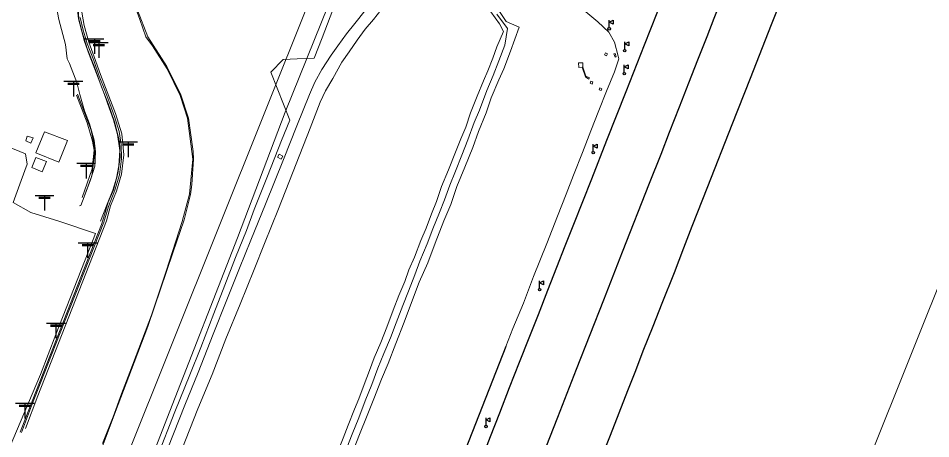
# Model space of a CAD drawing. Header units: metres. Extents: x 625987 to 635197, y 3048449 to 3066446.
# Drawn here: x 633721.4 to 634091.6, y 3064115.7 to 3064286.4 of the extents above; entities that cross this region are included whole.
import ezdxf

# ---------------------------------------------------------------- set-up
doc = ezdxf.new("R2010")
doc.units = ezdxf.units.M
for name, color, linetype in [('APRON', 210, 'Continuous'), ('BOARD', 7, 'Continuous'), ('BUILDING', 10, 'Continuous'), ('Drain', 5, 'Continuous'), ('FENCE', 35, 'Continuous'), ('PERIMETER_ROAD', 4, 'Continuous'), ('PIPELINE', 220, 'Continuous'), ('ROAD', 4, 'Continuous'), ('RUNWAY CENTER', 250, 'Continuous'), ('RUNWAY_EDGE', 6, 'Continuous'), ('SHOULDER', 140, 'Continuous'), ('SLAB', 251, 'Continuous'), ('TAXIWAY', 140, 'Continuous'), ('Triangle', 11, 'Continuous'), ('Water Tank', 5, 'Continuous')]:
    doc.layers.add(name, color=color, linetype=linetype)
doc.layers.add('C-CLER-AERO', color=253, linetype='Continuous', lineweight=5)
doc.layers.add('Gate', color=240, linetype='Continuous', lineweight=15)
doc.styles.add('ADPI R', font='swiss.ttf')
doc.linetypes.add('OLS', pattern='A,4,-2,4,-2,["OLS",ADPI R,S=1.2,R=0,X=-1.7,Y=-0.5],-2,4,-2,4,-2', length=26)

# ---------------------------------------------------------------- blocks, each defined once
blk = doc.blocks.new('testla$0$ElectricPole')
for p, q in [((-3.82, 6.18), (3.82, 6.18)), ((-2.29, 5.43), (2.29, 5.43)), ((-2.29, 4.99), (2.29, 4.99)), ((0, 6.18), (0, 0))]:
    blk.add_line(p, q)
blk = doc.blocks.new('gc019')
for p, q in [((0, 0.5), (0, 3.5)), ((0, 2.7), (1.6, 3.5)), ((1.6, 1.9), (0, 2.7)), ((1.6, 3.5), (1.6, 1.9))]:
    blk.add_line(p, q)
blk.add_circle((0, 0), 0.5)

msp = doc.modelspace()

# ---------------------------------------------------------------- linework, layer by layer
at = {"layer": 'APRON', "color": 7, "lineweight": 18}
msp.add_polyline3d([(633719.35, 3064211.56, 1298.22), (633726.41, 3064207.55, 1298.09), (633737.82, 3064203.98, 1298.24), (633752.73, 3064198.94, 1298.63), (633736.61, 3064157.98, 1298.44), (633730.42, 3064141.75, 1298.46), (633717.64, 3064111.67, 1298.24)], dxfattribs=at)
at = {"layer": 'BOARD', "color": 7, "lineweight": 18}
for points in [[(633951.63, 3064262.85, 1323.35), (633951.47, 3064262.56, 1323.34), (633950.1, 3064266.53, 1323.27), (633950.44, 3064266.55, 1323.27)], [(633950.44, 3064266.55, 1323.27), (633951.63, 3064262.85, 1323.35)]]:
    msp.add_polyline3d(points, dxfattribs=at)
at = {"layer": 'BUILDING', "color": 7, "lineweight": 18}
for points in [[(633726.9, 3064225.77, 1300.62), (633731.12, 3064224.08, 1300.54), (633732.82, 3064228.25, 1300.63), (633728.52, 3064229.88, 1300.73)], [(633827.19, 3064231.25, 1318.94), (633828.64, 3064230.45, 1319.08), (633828.07, 3064229.24, 1319.06), (633826.51, 3064230.05, 1318.93)]]:
    msp.add_polyline3d(points, close=True, dxfattribs=at)
at = {"layer": 'C-CLER-AERO', "linetype": 'OLS', "ltscale": 20}
for p, q in [((633431.96, 3063274.68), (634700.23, 3066445.9)), ((634960.21, 3066341.93), (633692.48, 3063172.05))]:
    msp.add_line(p, q, dxfattribs=at)
at = {"layer": 'Drain', "color": 7, "lineweight": 18}
for points in [[(633769.69, 3064352.92, 1307.07), (633770.79, 3064339.91, 1308.32), (633770.22, 3064334.94, 1309.04), (633769.1, 3064322.9, 1309.18), (633767.79, 3064311.38, 1309.25), (633768.6, 3064293.66, 1309.34), (633769.73, 3064289.68, 1309.34), (633773.98, 3064278.8, 1309.4), (633781.64, 3064266.86, 1309.47), (633787.31, 3064255.35, 1309.46), (633790.48, 3064245.78, 1309.51), (633792.37, 3064232.26, 1309.63), (633792.45, 3064229.16, 1309.63), (633791.79, 3064218.86, 1309.73), (633791.23, 3064214.86, 1309.73), (633788.6, 3064204.54, 1309.72), (633784.06, 3064191.21, 1309.82), (633779.13, 3064176.45, 1309.93), (633773.99, 3064161.22, 1310.06), (633768.45, 3064146.64, 1310.32), (633761.88, 3064129.63, 1310.2), (633754.58, 3064110.05, 1310.3)], [(633770.04, 3064344.87, 1307.95), (633769.61, 3064330.91, 1309.42), (633768.04, 3064317.13, 1309.52), (633767.19, 3064304.05, 1309.59), (633767.81, 3064293.71, 1309.66), (633770.62, 3064285.84, 1309.66), (633773.18, 3064278.85, 1309.71), (633775.86, 3064275.18, 1309.74), (633781.76, 3064265.86, 1309.84), (633787.1, 3064255.04, 1309.8), (633790.08, 3064245.84, 1309.85), (633792.15, 3064229.16, 1309.91), (633790.85, 3064214.92, 1310), (633787.9, 3064203.84, 1310.04), (633781.36, 3064183.66, 1310.11), (633775.39, 3064165.83, 1310.23), (633766.62, 3064142.74, 1310.41), (633763.22, 3064133.92, 1310.41), (633759.81, 3064124.56, 1310.47), (633755.51, 3064113.69, 1310.51)], [(633745.47, 3064292.69, 1303.01), (633745.98, 3064286.18, 1302.69), (633747.28, 3064280.77, 1302.41), (633749.31, 3064274.12, 1302.01), (633752.14, 3064266.88, 1301.62), (633755.15, 3064258.61, 1301.15), (633757.79, 3064251.82, 1300.79), (633760.37, 3064244.37, 1300.36), (633762.4, 3064236.39, 1300.02), (633762.72, 3064229.96, 1299.72), (633761.79, 3064223.41, 1299.43), (633760, 3064216.76, 1299.12), (633757.83, 3064211.67, 1298.74), (633756.4, 3064206.52, 1298.49), (633755.12, 3064202.69, 1298.41), (633755.12, 3064202.69, 1298.41), (633755.12, 3064202.69, 1298.41), (633727.23, 3064131.63, 1298.41), (633727.23, 3064131.63, 1298.41), (633722.19, 3064118.35, 1298.05)], [(633746.8, 3064291.16, 1302.96), (633748.07, 3064283.41, 1302.52), (633750.04, 3064276.68, 1302.13), (633752.16, 3064270.79, 1301.85), (633754.69, 3064263.52, 1301.4), (633757.42, 3064256.57, 1300.99), (633760.82, 3064247.76, 1300.52), (633763.44, 3064239.52, 1300.19), (633764.17, 3064230.95, 1299.8), (633763.27, 3064223.12, 1299.51), (633761.22, 3064216.19, 1299.1), (633758.82, 3064210.19, 1298.67), (633757.19, 3064204.21, 1298.43), (633729.3, 3064133.14, 1298.43), (633729.3, 3064133.14, 1298.43), (633729.3, 3064133.14, 1298.43), (633729.3, 3064133.14, 1298.43), (633724.26, 3064119.86, 1298.07)], [(633856.66, 3064109.4, 1320.38), (633859.81, 3064117.34, 1320.53), (633862.97, 3064125.16, 1320.61), (633865.64, 3064131.93, 1320.7), (633868.77, 3064139.89, 1320.79), (633871.43, 3064146.21, 1320.87), (633874.55, 3064154.39, 1321), (633877.89, 3064162.99, 1321.13), (633880.95, 3064170.96, 1321.22), (633884.07, 3064179.31, 1321.34), (633887.52, 3064187.07, 1321.44), (633890.54, 3064195.04, 1321.54), (633894.07, 3064204.14, 1321.69), (633896.84, 3064210.82, 1321.78), (633899.35, 3064218.09, 1321.8), (633902.58, 3064225.99, 1321.96), (633905.74, 3064233.86, 1322.06), (633908.09, 3064240.45, 1322.14), (633911.17, 3064248.03, 1322.24), (633913.28, 3064254.1, 1322.32), (633916.34, 3064261.43, 1322.42), (633918.38, 3064265.91, 1322.48), (633921.02, 3064273.05, 1322.5), (633924.58, 3064282.8, 1322.63), (633919.3, 3064285.14, 1322.64), (633916.56, 3064289.14, 1322.76)], [(633747.65, 3064281.51, 1302.09), (633746.49, 3064286.73, 1302.36)], [(633851.06, 3064110.46, 1320.4), (633853.18, 3064115.87, 1320.42), (633855.21, 3064121.13, 1320.55), (633857.71, 3064127.65, 1320.66), (633859.47, 3064131.91, 1320.71), (633861.66, 3064137.66, 1320.8), (633863.88, 3064143.44, 1320.84), (633865.73, 3064148.46, 1320.94), (633868.42, 3064154.78, 1321.03), (633870.85, 3064161.01, 1321.11), (633873.46, 3064167.82, 1321.23), (633875.72, 3064173.89, 1321.31), (633878.17, 3064179.48, 1321.39), (633879.86, 3064184.19, 1321.4), (633882.13, 3064189.39, 1321.52), (633884.72, 3064196.13, 1321.56), (633886.82, 3064201.19, 1321.62), (633888.98, 3064207.03, 1321.75), (633891, 3064212.01, 1321.82), (633893.11, 3064218.07, 1321.93), (633895.87, 3064224.79, 1321.98), (633898.72, 3064232.01, 1322.03), (633900.9, 3064237.46, 1322.15), (633902.94, 3064242.23, 1322.22), (633904.84, 3064248.03, 1322.29), (633907.51, 3064254.83, 1322.37), (633910.05, 3064260.93, 1322.45), (633911.83, 3064265.08, 1322.44), (633913.83, 3064270.22, 1322.51), (633915.55, 3064274.79, 1322.59), (633918.21, 3064281, 1322.64), (633916.61, 3064284.15, 1322.73), (633913.12, 3064288.97, 1322.8)], [(633915.47, 3064288.1, 1322.47), (633919.78, 3064282.28, 1322.32), (633918.7, 3064275.48, 1322.1), (633916.28, 3064269.16, 1322.03), (633914.06, 3064263.19, 1321.96), (633911.43, 3064257.01, 1321.9), (633908.52, 3064249.09, 1321.81), (633906.31, 3064244.06, 1321.76), (633903.72, 3064237.02, 1321.68), (633901.26, 3064230.86, 1321.57), (633898.72, 3064224.3, 1321.5), (633896.5, 3064218.6, 1321.35), (633894.22, 3064212.63, 1321.29), (633892.28, 3064207.48, 1321.24), (633889.55, 3064200.89, 1321.1), (633887.22, 3064194.83, 1321.02), (633884.33, 3064187.71, 1320.95), (633882.18, 3064182.16, 1320.9), (633879.68, 3064175.63, 1320.79), (633877.4, 3064169.73, 1320.73), (633874.61, 3064162.73, 1320.66), (633872.35, 3064156.67, 1320.77), (633869.66, 3064150.3, 1320.5), (633867.3, 3064144.36, 1320.37), (633864.83, 3064137.71, 1320.3), (633862.16, 3064131.02, 1320.18), (633859.59, 3064124.14, 1320.12), (633856.89, 3064117.57, 1319.98), (633854.68, 3064111.98, 1319.93)], [(633747.65, 3064281.51, 1302.09), (633749.3, 3064276.19, 1301.78), (633751.99, 3064269.27, 1301.38), (633754.23, 3064262.93, 1301.02), (633756.47, 3064257.21, 1300.71), (633758.51, 3064251.75, 1300.42), (633760.42, 3064246.47, 1300.12), (633762.33, 3064240.45, 1299.83), (633763.14, 3064235.2, 1299.59), (633763.27, 3064229.31, 1299.33), (633762.43, 3064222.77, 1299.07), (633760.57, 3064216.57, 1298.75), (633757.97, 3064210.02, 1298.28), (633756.07, 3064203.57, 1298.01), (633738.42, 3064158.71, 1297.91)], [(633745.04, 3064255.12, 1300.81), (633749.31, 3064243.9, 1300.22), (633751.5, 3064236.46, 1299.75), (633752.17, 3064232.8, 1299.52), (633751.34, 3064225.24, 1299.07), (633747.35, 3064213.62, 1298.27)], [(633745.4, 3064255.59, 1301.19), (633750.97, 3064241, 1300.36), (633752.56, 3064232.92, 1299.87), (633751.15, 3064222.41, 1299.24), (633747.83, 3064213.24, 1298.67)], [(633738.42, 3064158.71, 1297.91), (633738.42, 3064158.71, 1297.91), (633733.34, 3064145.93, 1297.9), (633726.7, 3064128.98, 1297.71), (633726.7, 3064128.98, 1297.71), (633722.7, 3064118.17, 1297.68)]]:
    msp.add_polyline3d(points, dxfattribs=at)
at = {"layer": 'FENCE', "color": 7, "lineweight": 18}
for points in [[(633849.01, 3064289.79, 1319.32), (633844.65, 3064278.45, 1319.26), (633841.42, 3064270.19, 1318.95), (633834.45, 3064269.86, 1318.59), (633828.78, 3064269.59, 1318.1)], [(633823.79, 3064264.48, 1318.11), (633831.54, 3064245, 1318.69), (633828.21, 3064236.7, 1318.84), (633822.49, 3064222.25, 1318.78), (633817.09, 3064208.69, 1318.63), (633813.93, 3064200.24, 1318.47), (633809.45, 3064189.21, 1318.6), (633805.18, 3064177.97, 1318.32), (633800.75, 3064166.59, 1318.32), (633795.39, 3064152.75, 1318.25), (633791.01, 3064141.61, 1318.3), (633784.93, 3064126.6, 1318.05), (633777.76, 3064108.16, 1318.26)]]:
    msp.add_polyline3d(points, dxfattribs=at)
at = {"layer": 'Gate', "color": 7, "lineweight": 18}
msp.add_polyline3d([(633828.78, 3064269.59, 1318.1), (633823.79, 3064264.48, 1318.11)], dxfattribs=at)
at = {"layer": 'PERIMETER_ROAD', "color": 7, "lineweight": 18}
for points in [[(633782.03, 3064111.89, 1318.35), (633788.92, 3064129.27, 1318.47), (633794.37, 3064142.54, 1318.58), (633800.42, 3064158.17, 1318.64), (633805.77, 3064171.33, 1318.73), (633811.05, 3064184.94, 1318.82), (633815.72, 3064196.34, 1318.9), (633821.63, 3064210.95, 1318.98), (633828.9, 3064229.06, 1319.06), (633834.43, 3064242.76, 1319.17), (633839.52, 3064255.39, 1319.37), (633841.67, 3064260.46, 1319.51), (633844.55, 3064265.58, 1319.79), (633848.28, 3064271.41, 1320.15), (633850.96, 3064275.23, 1320.43), (633854.51, 3064280.12, 1320.86), (633857.87, 3064284.22, 1321.18), (633862.14, 3064289.48, 1321.65), (633865.36, 3064293.14, 1322.01), (633868.11, 3064296.26, 1322.28), (633871.15, 3064299.65, 1322.58), (633874.79, 3064304.14, 1323), (633877.97, 3064308.22, 1323.37)], [(633787.67, 3064111.35, 1318.26), (633794.26, 3064127.87, 1318.39), (633799.96, 3064141.73, 1318.47), (633805.59, 3064156.23, 1318.59), (633811.37, 3064170.34, 1318.64), (633817.08, 3064184.37, 1318.71), (633817.06, 3064184.41, 1318.71), (633821.3, 3064194.9, 1318.79), (633826.93, 3064208.99, 1318.9), (633834.08, 3064227.33, 1319.03), (633839.78, 3064241.78, 1319.16), (633843.82, 3064252.35, 1319.3), (633845.97, 3064256.88, 1319.45), (633848.94, 3064261.91, 1319.66), (633852.63, 3064268.52, 1320.03), (633855.6, 3064272.82, 1320.38), (633858.83, 3064277.54, 1320.79), (633862.15, 3064281.93, 1321.16), (633865.42, 3064285.92, 1321.52), (633868.44, 3064289.62, 1321.84), (633871.46, 3064293.15, 1322.15), (633874.91, 3064297.38, 1322.52), (633877.91, 3064300.89, 1322.85), (633881.75, 3064305.06, 1323.24)]]:
    msp.add_polyline3d(points, dxfattribs=at)
at = {"layer": 'PIPELINE', "color": 7, "lineweight": 18}
msp.add_polyline3d([(633858.89, 3064320.77, 1318.82), (633829.71, 3064248.27, 1318.48), (633810.32, 3064197.28, 1318.34), (633782.79, 3064126.9, 1317.92), (633775.04, 3064106.67, 1317.61)], dxfattribs=at)
at = {"layer": 'ROAD', "color": 7, "lineweight": 18}
for points in [[(633746.15, 3064210.25, 1298.38), (633746.78, 3064210.4, 1298.47), (633748.16, 3064213.92, 1298.68), (633750.7, 3064220.73, 1299.17), (633752.42, 3064226.36, 1299.49), (633752.71, 3064232.15, 1299.84), (633752.22, 3064236.84, 1300.1), (633750.3, 3064243.49, 1300.54), (633748.25, 3064248.78, 1300.82), (633746.29, 3064255.4, 1301.19), (633745.06, 3064260.29, 1301.42), (633742.17, 3064268.02, 1301.84), (633741.26, 3064269.92, 1301.94), (633740.54, 3064275.79, 1302.25), (633737.84, 3064285.92, 1302.78), (633736.57, 3064292.3, 1303.09)], [(633746.97, 3064281.58, 1302.41), (633745.8, 3064286.1, 1302.67), (633745.1, 3064292.08, 1302.98)], [(633754.7, 3064204.02, 1298.61), (633757.49, 3064210.98, 1298.69), (633759.7, 3064216.54, 1299.08), (633761.25, 3064221.46, 1299.37), (633762.19, 3064226.45, 1299.59), (633762.57, 3064232.65, 1299.84), (633761.57, 3064239.24, 1300.14), (633760.01, 3064245.17, 1300.44), (633758.27, 3064249.96, 1300.7), (633756.49, 3064255.02, 1300.97), (633754.45, 3064260.41, 1301.25), (633752.41, 3064265.68, 1301.55), (633750.17, 3064271.66, 1301.89), (633748.25, 3064276.92, 1302.18), (633746.97, 3064281.58, 1302.41)], [(633715.23, 3064234.95, 1300.51), (633719.68, 3064233.25, 1300.58), (633724.29, 3064231.4, 1300.68), (633724.94, 3064227.15, 1300.68), (633722.53, 3064220.46, 1299.82), (633719.35, 3064211.56, 1298.22)]]:
    msp.add_polyline3d(points, dxfattribs=at)
at = {"layer": 'RUNWAY CENTER'}
msp.add_polyline3d([(634007.59, 3064296.43, 1324.93), (634003.61, 3064286.29, 1324.81), (634000.66, 3064278.82, 1324.7), (633996.96, 3064269.37, 1324.58), (633993.32, 3064259.98, 1324.44), (633989.53, 3064250.32, 1324.3), (633985.46, 3064239.98, 1324.16), (633981.99, 3064231.04, 1324.04), (633977.35, 3064219.36, 1323.84), (633966.36, 3064191.36, 1323.46), (633958.74, 3064171.87, 1323.2), (633947.72, 3064143.75, 1322.82), (633940.15, 3064124.32, 1322.56), (633929.15, 3064096.37, 1322.18)], dxfattribs=at)
at = {"layer": 'RUNWAY_EDGE'}
for points in [[(634092.97, 3064452.44, 1326.76), (634085.76, 3064434.02, 1326.47), (634079.12, 3064417.12, 1326.27), (634070.93, 3064396.23, 1325.98), (634062.08, 3064373.61, 1325.65), (634054.46, 3064354.26, 1325.4), (634046.7, 3064334.43, 1325.13), (634041.11, 3064320.28, 1324.96), (634033.38, 3064300.44, 1324.71), (634026.78, 3064283.74, 1324.51), (634018.28, 3064262, 1324.22), (634010.91, 3064243.12, 1323.92), (634000.96, 3064217.93, 1323.61), (633994.67, 3064201.83, 1323.39), (633991.23, 3064193, 1323.25), (633987.42, 3064183.02, 1323.04), (633982.42, 3064170.58, 1322.94), (633978.79, 3064161.28, 1322.84), (633974.8, 3064151.2, 1322.71), (633971.73, 3064143.3, 1322.61), (633968.51, 3064135.14, 1322.49), (633964.96, 3064126.04, 1322.38), (633961.44, 3064117.04, 1322.26), (633958.23, 3064108.85, 1322.15)], [(633982.93, 3064295.13, 1324.47), (633975.25, 3064275.47, 1324.2), (633967.85, 3064256.47, 1323.83), (633960.04, 3064236.82, 1323.63), (633953.87, 3064221.06, 1323.41), (633950.24, 3064211.9, 1323.29), (633950.25, 3064211.85, 1323.29), (633946.64, 3064202.67, 1323.16), (633943.16, 3064193.83, 1323.04), (633939.76, 3064185.19, 1322.94), (633936.13, 3064175.89, 1322.81), (633932.27, 3064166.03, 1322.7), (633928.52, 3064156.49, 1322.57), (633924.6, 3064146.62, 1322.44), (633920.55, 3064136.29, 1322.29), (633916.58, 3064126.09, 1322.16), (633912.85, 3064116.48, 1322.02), (633908.71, 3064105.87, 1321.89)]]:
    msp.add_polyline3d(points, dxfattribs=at)
at = {"layer": 'SHOULDER'}
msp.add_polyline3d([(633919.14, 3064153.11, 1322.37), (633879.6, 3064052.04, 1321.03)], dxfattribs=at)
at = {"layer": 'SLAB', "color": 7, "lineweight": 18}
for points in [[(633960.41, 3064271.93, 1324.03), (633959.57, 3064272.35, 1324.04), (633959.13, 3064271.57, 1324.04), (633960.03, 3064271.09, 1324.03), (633960.41, 3064271.93, 1324.03)], [(633963.98, 3064270.78, 1323.97), (633963.47, 3064270.62, 1323.97), (633962.96, 3064271.92, 1324.02), (633963.46, 3064272.05, 1324.02), (633963.98, 3064270.78, 1323.97)], [(633948.77, 3064266.45, 1323.25), (633950.44, 3064266.55, 1323.27), (633950.39, 3064268.35, 1323.28), (633948.71, 3064268.29, 1323.11), (633948.77, 3064266.45, 1323.25)], [(633952.88, 3064261.73, 1323.41), (633953.09, 3064262.18, 1323.45), (633951.63, 3064262.85, 1323.35), (633951.47, 3064262.56, 1323.34), (633952.88, 3064261.73, 1323.41)], [(633953.59, 3064260.81, 1323.55), (633954.42, 3064260.59, 1323.62), (633954.22, 3064259.69, 1323.61), (633953.35, 3064260.03, 1323.58), (633953.59, 3064260.81, 1323.55)], [(633958.14, 3064257.8, 1323.77), (633957.32, 3064258.1, 1323.77), (633956.98, 3064257.4, 1323.76), (633957.79, 3064257.08, 1323.76), (633958.14, 3064257.8, 1323.77)], [(633727.36, 3064237.89, 1300.56), (633726.41, 3064235.65, 1300.57), (633724.4, 3064236.58, 1300.55), (633725.01, 3064238.51, 1300.53), (633727.36, 3064237.89, 1300.56)]]:
    msp.add_polyline3d(points, dxfattribs=at)
at = {"layer": 'TAXIWAY', "color": 7, "lineweight": 18}
for points in [[(633964.73, 3064271.04, 1323.97), (633963.2, 3064276.72, 1324.07), (633960.91, 3064280.76, 1324.03), (633956.55, 3064284.89, 1323.98), (633949.94, 3064290.33, 1323.95)], [(633964.73, 3064271.04, 1323.97), (633964.73, 3064271.04, 1323.97), (633965.02, 3064269.98, 1323.92), (633963.23, 3064264.65, 1323.75), (633959.94, 3064256.8, 1323.81), (633956.93, 3064248.99, 1323.7), (633953.66, 3064240.66, 1323.57), (633950.21, 3064231.9, 1323.42), (633946.57, 3064222.69, 1323.31), (633943.62, 3064214.94, 1323.19), (633940.06, 3064206.06, 1323.08), (633935.76, 3064195.01, 1322.91), (633930.4, 3064181.61, 1322.72), (633926.29, 3064170.74, 1322.61), (633922.07, 3064160.49, 1322.46)], [(633922.07, 3064160.49, 1322.46), (633919.14, 3064153.11, 1322.37)]]:
    msp.add_polyline3d(points, dxfattribs=at)
at = {"layer": 'Water Tank', "color": 7, "lineweight": 18}
msp.add_polyline3d([(633731.94, 3064240.35, 1300.59), (633741.27, 3064236.75, 1300.59), (633737.76, 3064227.96, 1300.72), (633728.55, 3064231.69, 1300.69), (633731.94, 3064240.35, 1300.59)], dxfattribs=at)

# ---------------------------------------------------------------- block references
at = {"color": 7, "lineweight": 18}
for p in [(633752.24, 3064271.92, 1301.99), (633754.04, 3064270.36, 1302.02), (633743.72, 3064254.67, 1301.46), (633765.92, 3064229.98, 1300.29), (633748.94, 3064221.32, 1299.37), (633732.03, 3064208.3, 1298.15), (633749.51, 3064189.08, 1298.86), (633736.67, 3064156.45, 1298.65), (633724.04, 3064123.9, 1298.18)]:
    msp.add_blockref('testla$0$ElectricPole', p, dxfattribs=at)
at = {"layer": 'Triangle', "color": 7, "lineweight": 18}
for p in [(633961.09, 3064282.09, 1323.95), (633967.41, 3064273.28, 1325.48), (633967.2, 3064263.94, 1325.42), (633954.62, 3064231.8, 1324.98), (633932.87, 3064176.22, 1322.93), (633911.13, 3064120.65, 1322.19)]:
    msp.add_blockref('gc019', p, dxfattribs=at)

doc.saveas('drawing.dxf')
